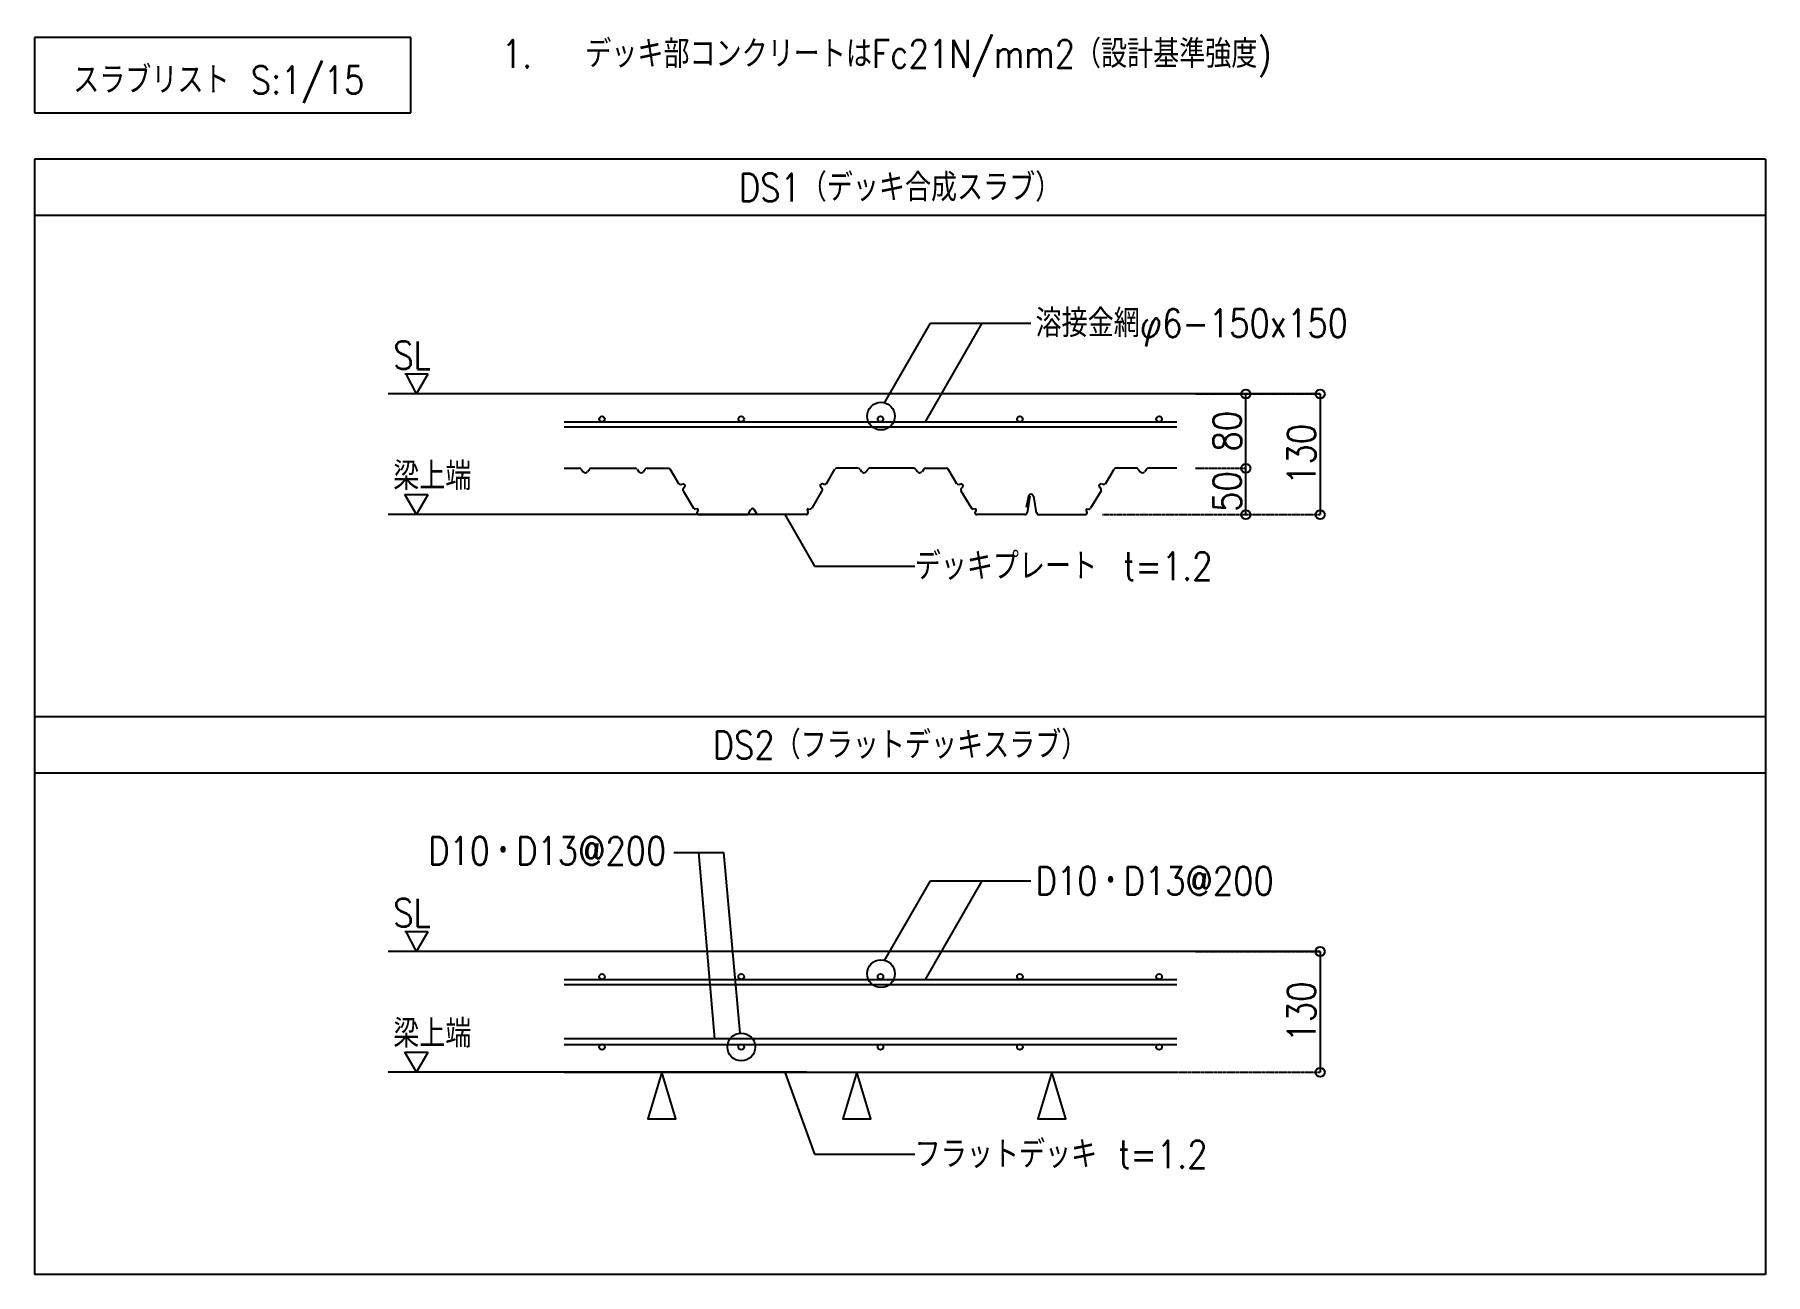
# Model space of a CAD drawing. Extents: x -668440 to 810000, y -1678500 to 210463.
# Drawn here: x -113392 to -51291, y -305116 to -260648 of the extents above; entities that cross this region are included whole.
import ezdxf
from ezdxf.enums import TextEntityAlignment as Align

# ---------------------------------------------------------------- set-up
doc = ezdxf.new("R2010")
doc.units = 0
doc.header["$MEASUREMENT"] = 0
doc.linetypes.add('CENTER', pattern=[2, 1.25, -0.25, 0.25, -0.25])
doc.layers.get('0').update_dxf_attribs({"color": 3, "linetype": 'CONTINUOUS'})
doc.layers.get('Defpoints').update_dxf_attribs({"color": 251, "linetype": 'CONTINUOUS'})
for name, color, linetype in [('2024年4月22日適判事前申請以降修正', 2, 'CONTINUOUS'), ('RC鉄筋', 4, 'CONTINUOUS'), ('S二次部材', 6, 'CONTINUOUS'), ('寸法', 3, 'CONTINUOUS'), ('注記', 3, 'CONTINUOUS')]:
    doc.layers.add(name, color=color, linetype=linetype)
doc.styles.add('DRACAD', font='txt', dxfattribs={"width": 0.85, "bigfont": 'extfont2'})

# ---------------------------------------------------------------- blocks, each defined once
blk = doc.blocks.new('スラブリスト')
at = {"layer": '2024年4月22日適判事前申請以降修正', "linetype": 'Continuous'}
for q in [(38483.4, -86863.1), (40346.4, -86863.1)]:
    blk.add_line((40346.4, -86863.1), q, dxfattribs=at)
at = {"layer": 'Defpoints', "linetype": 'Continuous'}
for p, q in [((38483.4, -86863.1), (38483.4, -87463.1)), ((40346.4, -86863.1), (40346.4, -87463.1)), ((40346.4, -86863.1), (40346.4, -87463.1)), ((40346.4, -86923.8), (38483.4, -86923.8)), ((39171.3, -87009), (39225.3, -87009)), ((39215.7, -87209.7), (39198.3, -87009)), ((39242.7, -87203.7), (39225.3, -87009)), ((39397.7, -87126.1), (39447.8, -87039.6)), ((39442.3, -87145.7), (39503.4, -87039.6)), ((39447.8, -87039.6), (39555.6, -87039.6)), ((38881.9, -87094.1), (38906.9, -87094.1)), ((38894.4, -87115.7), (38883.4, -87094.1)), ((38894.4, -87115.7), (38906.9, -87094.1)), ((39867.1, -87115.7), (39867.1, -87245.6)), ((39053.4, -87145.7), (39713, -87145.7)), ((39713, -87151.6), (39053.4, -87151.6)), ((38881.9, -87224), (38906.9, -87224)), ((38894.4, -87245.6), (38881.9, -87224)), ((38894.4, -87245.6), (38906.9, -87224)), ((39713, -87209.7), (39053.4, -87209.7)), ((39053.4, -87215.6), (39713, -87215.6)), ((39053.4, -87245.6), (39713, -87245.6)), ((39290.9, -87245.6), (39322.9, -87333.9)), ((39322.9, -87333.9), (39430.7, -87333.9)), ((40346.4, -87463.1), (38483.4, -87463.1)), ((40346.4, -87463.1), (40346.4, -87463.1))]:
    blk.add_line(p, q, dxfattribs=at)
at = {"layer": 'Defpoints', "linetype": 'CENTER', "ltscale": 1000}
for p, q in [((39867.1, -87115.7), (38864.1, -87115.7)), ((39314.1, -87245.6), (38864.1, -87245.6))]:
    blk.add_line(p, q, dxfattribs=at)
at = {"layer": 'Defpoints', "linetype": 'CENTER'}
for p, q in [((39733, -87115.7), (39867.1, -87115.7)), ((39632.7, -87245.6), (39867.1, -87245.6))]:
    blk.add_line(p, q, dxfattribs=at)
at = {"layer": 'Defpoints'}
for points in [[(39158.4, -87245.6), (39143.4, -87295.6), (39173.4, -87295.6)], [(39368.4, -87245.6), (39353.4, -87295.6), (39383.4, -87295.6)], [(39578.4, -87245.6), (39563.4, -87295.6), (39593.4, -87295.6)]]:
    blk.add_lwpolyline(points, close=True, dxfattribs=at)
at = {"layer": 'Defpoints', "linetype": 'Continuous'}
for centre, radius in [((39867.1, -87115.7), 4.9), ((39394.4, -87139.6), 14.9), ((39094.1, -87142.8), 3.03), ((39244, -87142.8), 3.03), ((39393.9, -87142.8), 3.03), ((39543.9, -87142.8), 3.03), ((39693.8, -87142.8), 3.03), ((39244, -87218.5), 14.9), ((39094.1, -87218.5), 3.03), ((39244, -87218.5), 3.03), ((39393.9, -87218.5), 3.03), ((39543.9, -87218.5), 3.03), ((39693.8, -87218.5), 3.03), ((39867.1, -87245.6), 4.9)]:
    blk.add_circle(centre, radius, dxfattribs=at)
at = {"layer": 'RC鉄筋', "linetype": 'Continuous'}
for p, q in [((39053.4, -86545.7), (39713, -86545.7)), ((39713, -86551.6), (39053.4, -86551.6))]:
    blk.add_line(p, q, dxfattribs=at)
for centre in [(39094.1, -86542.8), (39244, -86542.8), (39393.9, -86542.8), (39543.9, -86542.8), (39693.8, -86542.8)]:
    blk.add_circle(centre, 3.03, dxfattribs=at)
at = {"layer": 'S二次部材', "linetype": 'Continuous'}
for p, q in [((39053.4, -86595.7), (39070, -86595.7)), ((39071.8, -86596.6), (39073.8, -86599.5)), ((39080.5, -86597), (39078.8, -86599.5)), ((39082.9, -86595.7), (39130.1, -86595.7)), ((39131.9, -86596.6), (39133.8, -86599.5)), ((39140.5, -86597), (39138.7, -86599.5)), ((39142.8, -86595.7), (39165.2, -86595.7)), ((39176.8, -86612.3), (39167.4, -86596.6)), ((39335.6, -86612.3), (39344.9, -86596.6)), ((39369.4, -86595.7), (39347, -86595.7)), ((39371.9, -86597), (39373.6, -86599.5)), ((39380.6, -86596.6), (39378.5, -86599.5)), ((39429.3, -86595.7), (39382.1, -86595.7)), ((39431.9, -86597), (39433.5, -86599.5)), ((39440.5, -86596.6), (39438.6, -86599.5)), ((39442.2, -86595.7), (39464.9, -86595.7)), ((39476, -86612.3), (39466.7, -86596.6)), ((39636, -86612.3), (39645.3, -86596.6)), ((39669.7, -86595.7), (39647, -86595.7)), ((39671.4, -86596.6), (39673.4, -86599.5)), ((39680.1, -86597), (39678.3, -86599.5)), ((39713, -86595.7), (39682.4, -86595.7)), ((39178.8, -86613.2), (39180.9, -86612.6)), ((39181.3, -86619.8), (39192.6, -86638.7)), ((39181.5, -86617.5), (39182.9, -86615.8)), ((39183.3, -86613.4), (39183.3, -86613.5)), ((39330.9, -86619.8), (39319.8, -86638.7)), ((39329.1, -86613.4), (39329.1, -86613.5)), ((39330.8, -86617.5), (39329.3, -86615.8)), ((39333.4, -86613.2), (39331.3, -86612.6)), ((39478.1, -86613.2), (39480.4, -86612.6)), ((39480.5, -86619.8), (39491.9, -86638.7)), ((39480.8, -86617.5), (39482.4, -86615.8)), ((39482.5, -86613.4), (39482.5, -86613.5)), ((39553.1, -86625.8), (39550.7, -86637.9)), ((39552.1, -86643.5), (39555.1, -86625.8)), ((39561.7, -86643.5), (39558.8, -86625.8)), ((39631.3, -86619.8), (39620.1, -86638.7)), ((39629.5, -86613.4), (39629.5, -86613.5)), ((39631, -86617.5), (39629.6, -86615.8)), ((39633.7, -86613.2), (39631.6, -86612.6)), ((39196.6, -86639.4), (39194.5, -86639.7)), ((39197.5, -86640.9), (39196.6, -86642.6)), ((39198.3, -86645.6), (39250, -86645.6)), ((39251.7, -86644.6), (39254.4, -86639.9)), ((39260.6, -86644.6), (39257.9, -86639.9)), ((39314.1, -86645.6), (39262.3, -86645.6)), ((39314.8, -86640.9), (39315.9, -86642.6)), ((39315.9, -86639.4), (39317.9, -86639.7)), ((39495.8, -86639.4), (39493.7, -86639.7)), ((39496.9, -86640.9), (39495.8, -86642.6)), ((39549.1, -86645.6), (39497.5, -86645.6)), ((39564.6, -86645.6), (39614.3, -86645.6)), ((39615, -86640.9), (39616.1, -86642.6)), ((39616.1, -86639.4), (39618, -86639.7))]:
    blk.add_line(p, q, dxfattribs=at)
for centre, radius, start, end in [((39070, -86597.7), 1.98, 33.92, 90), ((39076.2, -86597.8), 2.92, 214.19, 325.77), ((39082.9, -86598.6), 2.92, 90, 146.08), ((39130.1, -86597.7), 1.98, 33.92, 90), ((39136.2, -86597.8), 2.92, 214.19, 325.77), ((39142.8, -86598.6), 2.92, 90, 146.08), ((39165.6, -86597.7), 1.98, 31.01, 90), ((39346.7, -86597.7), 1.98, 90, 148.99), ((39369.4, -86598.6), 2.92, 33.92, 90), ((39376.1, -86597.8), 2.92, 214.23, 325.81), ((39382.1, -86597.7), 1.98, 90, 146.08), ((39429.3, -86598.6), 2.92, 33.92, 90), ((39436, -86597.8), 2.92, 214.23, 325.81), ((39442.2, -86597.7), 1.98, 90, 146.08), ((39464.9, -86597.7), 1.98, 31.01, 90), ((39647, -86597.7), 1.98, 90, 148.99), ((39669.7, -86597.7), 1.98, 33.92, 90), ((39675.8, -86597.8), 2.92, 214.19, 325.77), ((39682.4, -86598.6), 2.92, 90, 146.08), ((39178.3, -86611.1), 1.98, 211.01, 284.04), ((39182.9, -86618.9), 1.98, 137.73, 210.92), ((39181.5, -86614.5), 1.98, 317.73, 104.22), ((39330.8, -86614.5), 1.98, 75.78, 222.27), ((39329.3, -86618.9), 1.98, 329.08, 42.27), ((39334, -86611.1), 1.98, 255.96, 328.99), ((39477.7, -86611.1), 1.98, 211.01, 284.04), ((39480.8, -86614.5), 1.98, 317.73, 104.22), ((39482.4, -86618.9), 1.98, 137.73, 210.92), ((39555.9, -86626.6), 2.92, 16.42, 163.54), ((39631, -86614.5), 1.98, 75.78, 222.27), ((39629.6, -86618.9), 1.98, 329.08, 42.27), ((39634.2, -86611.1), 1.98, 255.96, 328.99), ((39194.4, -86637.7), 1.98, 210.92, 275.97), ((39198.3, -86643.6), 1.98, 149.35, 270), ((39196.7, -86640.4), 0.933, 329.18, 96.34), ((39250, -86643.6), 1.98, 270, 330.25), ((39256.2, -86640.9), 1.98, 29.79, 150.21), ((39262.3, -86643.6), 1.98, 209.75, 270), ((39314.1, -86643.6), 1.98, 270, 30.65), ((39315.8, -86640.4), 0.933, 83.66, 210.82), ((39318.1, -86637.7), 1.98, 264.03, 329.08), ((39493.6, -86637.7), 1.98, 210.92, 275.97), ((39497.5, -86643.6), 1.98, 149.35, 270), ((39495.9, -86640.4), 0.933, 329.18, 96.34), ((39549.1, -86642.6), 2.92, 270, 343.54), ((39564.6, -86642.6), 2.92, 196.46, 270), ((39614.3, -86643.6), 1.98, 270, 30.65), ((39615.9, -86640.4), 0.933, 83.66, 210.82), ((39618.4, -86637.7), 1.98, 264.03, 329.08)]:
    blk.add_arc(centre, radius, start, end, dxfattribs=at)
at = {"layer": '寸法', "linetype": 'Continuous'}
for p, q in [((38881.9, -86494.1), (38906.9, -86494.1)), ((38894.4, -86515.7), (38883.4, -86494.1)), ((38894.4, -86515.7), (38906.9, -86494.1)), ((39787.1, -86645.6), (39787.1, -86515.7)), ((39867.1, -86515.7), (39867.1, -86645.6)), ((38881.9, -86624), (38906.9, -86624)), ((38894.4, -86645.6), (38881.9, -86624)), ((38894.4, -86645.6), (38906.9, -86624))]:
    blk.add_line(p, q, dxfattribs=at)
at = {"layer": '寸法', "linetype": 'CENTER', "ltscale": 1000}
for p, q in [((39867.1, -86515.7), (38864.1, -86515.7)), ((39314.1, -86645.6), (38864.1, -86645.6))]:
    blk.add_line(p, q, dxfattribs=at)
at = {"layer": '寸法', "linetype": 'CENTER'}
for p, q in [((39733, -86515.7), (39867.1, -86515.7)), ((39733, -86595.7), (39787.1, -86595.7)), ((39632.7, -86645.6), (39867.1, -86645.6))]:
    blk.add_line(p, q, dxfattribs=at)
at = {"layer": '寸法', "linetype": 'Continuous'}
for centre in [(39787.1, -86515.7), (39867.1, -86515.7), (39787.1, -86595.7), (39787.1, -86645.6), (39867.1, -86645.6)]:
    blk.add_circle(centre, 4.9, dxfattribs=at)
at = {"layer": '注記', "linetype": 'Continuous'}
for p, q in [((38888.2, -86132.2), (38483.4, -86132.2)), ((38483.4, -86132.2), (38483.4, -86213.1)), ((38888.2, -86213.1), (38888.2, -86132.2)), ((38483.4, -86213.1), (38888.2, -86213.1)), ((40346.4, -86263.1), (38483.4, -86263.1)), ((38483.4, -86263.1), (38483.4, -86863.1)), ((40346.4, -86263.1), (40346.4, -86863.1)), ((40346.4, -86263.1), (40346.4, -86863.1)), ((40346.4, -86323.8), (38483.4, -86323.8)), ((39397.7, -86526.1), (39447.8, -86439.6)), ((39442.3, -86545.7), (39503.4, -86439.6)), ((39447.8, -86439.6), (39555.6, -86439.6)), ((39290.9, -86645.6), (39322.9, -86701)), ((39322.9, -86701), (39430.7, -86701)), ((40346.4, -86863.1), (38483.4, -86863.1))]:
    blk.add_line(p, q, dxfattribs=at)
blk.add_circle((39394.4, -86539.6), 14.9, dxfattribs=at)
at = {"layer": 'Defpoints', "linetype": 'Continuous', "style": 'DRACAD', "width": 0.85}
blk.add_text('DS2（フラットデッキスラブ）', height=30, dxfattribs=at).set_placement((39414.9, -86893.5), align=Align.MIDDLE_CENTER)
for s, p in [('D10・D13@200', (38906.9, -87007.3)), ('D10・D13@200', (39560.8, -87039.6)), ('フラットデッキ t=1.2', (39430.7, -87333.9))]:
    blk.add_text(s, height=30, dxfattribs=at).set_placement(p, align=Align.MIDDLE_LEFT)
for s, p in [('SL', (38869.4, -87089.1)), ('梁上端', (38869.4, -87219))]:
    blk.add_text(s, height=30, dxfattribs=at).set_placement(p)
blk.add_text('130', height=30, rotation=90, dxfattribs=at).set_placement((39862.1, -87180.7), align=Align.CENTER)
at = {"layer": '寸法', "linetype": 'Continuous', "style": 'DRACAD', "width": 0.85}
for s, p in [('SL', (38869.4, -86489.1)), ('梁上端', (38869.4, -86619))]:
    blk.add_text(s, height=30, dxfattribs=at).set_placement(p)
for s, p in [('80', (39782.1, -86555.7)), ('130', (39862.1, -86580.7)), ('50', (39782.1, -86620.7))]:
    blk.add_text(s, height=30, rotation=90, dxfattribs=at).set_placement(p, align=Align.CENTER)
at = {"layer": '注記', "linetype": 'Continuous', "style": 'DRACAD', "width": 0.85}
blk.add_text('スラブリスト S:1/15', height=30, dxfattribs=at).set_placement((38681.6, -86192.9), align=Align.CENTER)
blk.add_text('DS1（デッキ合成スラブ）', height=30, dxfattribs=at).set_placement((39414.9, -86293.5), align=Align.MIDDLE_CENTER)
for s, p in [('溶接金網φ6-150x150', (39560.8, -86439.6)), ('デッキプレート\u3000t=1.2', (39430.7, -86701))]:
    blk.add_text(s, height=30, dxfattribs=at).set_placement(p, align=Align.MIDDLE_LEFT)
at = {"layer": '注記', "insert": (38956.1, -86134.8), "char_height": 30, "attachment_point": 1, "style": 'DRACAD'}
blk.add_mtext('\\pxi-3,l4,t4;1.^Iデッキ部コンクリートはFc21N/mm2（設計基準強度)', dxfattribs=at)

msp = doc.modelspace()

# ---------------------------------------------------------------- block references
at = {"xscale": 33.33333333333334, "yscale": 33.33333333333334, "zscale": 33.33333333333334}
msp.add_blockref('スラブリスト', (-1396170.2, 2610320.9), dxfattribs=at)

doc.saveas('drawing.dxf')
